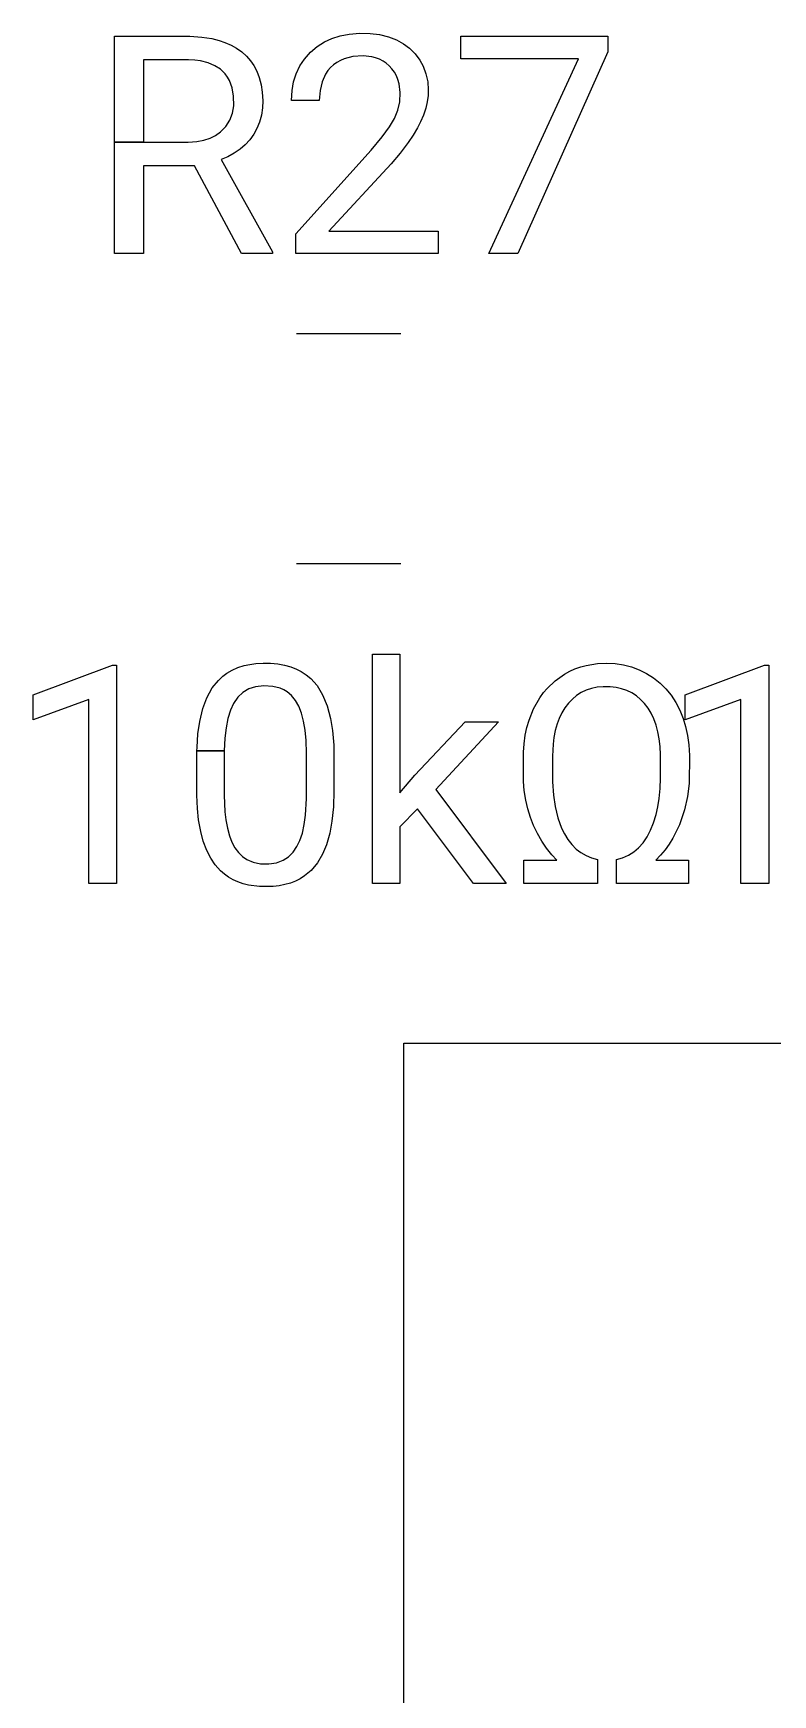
# Model space of a CAD drawing. Header units: inches. Extents: x 3.88 to 7.82, y -6.06 to -2.14.
# Drawn here: x 5.8294 to 5.9617, y -5.7543 to -5.4573 of the extents above; entities that cross this region are included whole.
import ezdxf

# ---------------------------------------------------------------- set-up
doc = ezdxf.new("R2010")
doc.units = ezdxf.units.IN
doc.header["$MEASUREMENT"] = 0
doc.layers.add('F.Silkscreen', color=41, linetype='CONTINUOUS', true_color=0xf2eda1)

msp = doc.modelspace()

# ---------------------------------------------------------------- linework, layer by layer
at = {"layer": 'F.Silkscreen', "linetype": 'CONTINUOUS'}
for p, q in [((5.84396, -5.46203), (5.84396, -5.45781)), ((5.84396, -5.45781), (5.85744, -5.45782)), ((5.85744, -5.45782), (5.85956, -5.45796)), ((5.85956, -5.45796), (5.86133, -5.45824)), ((5.86133, -5.45824), (5.86264, -5.45856)), ((5.86264, -5.45856), (5.8637, -5.45893)), ((5.88147, -5.45883), (5.88283, -5.4582)), ((5.88283, -5.4582), (5.88431, -5.45773)), ((5.88431, -5.45773), (5.88591, -5.45742)), ((5.88591, -5.45742), (5.88779, -5.45727)), ((5.88779, -5.45727), (5.88965, -5.45731)), ((5.88965, -5.45731), (5.89135, -5.45751)), ((5.89135, -5.45751), (5.89292, -5.45789)), ((5.89292, -5.45789), (5.89435, -5.45843)), ((5.89435, -5.45843), (5.89565, -5.45914)), ((5.90589, -5.46187), (5.90589, -5.45781)), ((5.90589, -5.45781), (5.93219, -5.45781)), ((5.93219, -5.45781), (5.93219, -5.46057)), ((5.8637, -5.45893), (5.86483, -5.45943)), ((5.86483, -5.45943), (5.86574, -5.45995)), ((5.86574, -5.45995), (5.86669, -5.46062)), ((5.86669, -5.46062), (5.86754, -5.46139)), ((5.86754, -5.46139), (5.86829, -5.46223)), ((5.8779, -5.46188), (5.87897, -5.46067)), ((5.87897, -5.46067), (5.88021, -5.45962)), ((5.88021, -5.45962), (5.88147, -5.45883)), ((5.88658, -5.46145), (5.88504, -5.46184)), ((5.88842, -5.46132), (5.88658, -5.46145)), ((5.88996, -5.46147), (5.88842, -5.46132)), ((5.89062, -5.46164), (5.88996, -5.46147)), ((5.89132, -5.46191), (5.89062, -5.46164)), ((5.89565, -5.45914), (5.89671, -5.45992)), ((5.89671, -5.45992), (5.89773, -5.46093)), ((5.89773, -5.46093), (5.89857, -5.46206)), ((5.93219, -5.46057), (5.91608, -5.49667)), ((5.84396, -5.47675), (5.84396, -5.46203)), ((5.8572, -5.46203), (5.84911, -5.46203)), ((5.84911, -5.46203), (5.84911, -5.47675)), ((5.85829, -5.46208), (5.8572, -5.46203)), ((5.8593, -5.46222), (5.85829, -5.46208)), ((5.86072, -5.46257), (5.8593, -5.46222)), ((5.86189, -5.46307), (5.86072, -5.46257)), ((5.86289, -5.46372), (5.86189, -5.46307)), ((5.86373, -5.46453), (5.86289, -5.46372)), ((5.86415, -5.4651), (5.86373, -5.46453)), ((5.86829, -5.46223), (5.86885, -5.46305)), ((5.86885, -5.46305), (5.86939, -5.46406)), ((5.86939, -5.46406), (5.86982, -5.46516)), ((5.87598, -5.46596), (5.87642, -5.46454)), ((5.87642, -5.46454), (5.8771, -5.46309)), ((5.8771, -5.46309), (5.8779, -5.46188)), ((5.8817, -5.46457), (5.88107, -5.46594)), ((5.88211, -5.46396), (5.8817, -5.46457)), ((5.88258, -5.46341), (5.88211, -5.46396)), ((5.88312, -5.46292), (5.88258, -5.46341)), ((5.88371, -5.46249), (5.88312, -5.46292)), ((5.88435, -5.46213), (5.88371, -5.46249)), ((5.88504, -5.46184), (5.88435, -5.46213)), ((5.89197, -5.46225), (5.89132, -5.46191)), ((5.89251, -5.46262), (5.89197, -5.46225)), ((5.89307, -5.46311), (5.89251, -5.46262)), ((5.89357, -5.46366), (5.89307, -5.46311)), ((5.894, -5.46425), (5.89357, -5.46366)), ((5.89435, -5.46489), (5.894, -5.46425)), ((5.89857, -5.46206), (5.89917, -5.46318)), ((5.89917, -5.46318), (5.89965, -5.46452)), ((5.89965, -5.46452), (5.89995, -5.46598)), ((5.92695, -5.46187), (5.90589, -5.46187)), ((5.91089, -5.49667), (5.92695, -5.46187)), ((5.86451, -5.46572), (5.86415, -5.4651)), ((5.865, -5.46703), (5.86451, -5.46572)), ((5.86525, -5.46852), (5.865, -5.46703)), ((5.86982, -5.46516), (5.87017, -5.4665)), ((5.87017, -5.4665), (5.87037, -5.46778)), ((5.87561, -5.46927), (5.87571, -5.46748)), ((5.87571, -5.46748), (5.87598, -5.46596)), ((5.8807, -5.4675), (5.88057, -5.46927)), ((5.88107, -5.46594), (5.8807, -5.4675)), ((5.89463, -5.46557), (5.89435, -5.46489)), ((5.89485, -5.46629), (5.89463, -5.46557)), ((5.89505, -5.46787), (5.89485, -5.46629)), ((5.89995, -5.46598), (5.90006, -5.4674)), ((5.90006, -5.4674), (5.90003, -5.46842)), ((5.86505, -5.47153), (5.86527, -5.47022)), ((5.86527, -5.47022), (5.86525, -5.46852)), ((5.87041, -5.47062), (5.87022, -5.47189)), ((5.87037, -5.46778), (5.87045, -5.46933)), ((5.87045, -5.46933), (5.87041, -5.47062)), ((5.88057, -5.46927), (5.87561, -5.46927)), ((5.89463, -5.47104), (5.89497, -5.46952)), ((5.89497, -5.46952), (5.89505, -5.46787)), ((5.89988, -5.46954), (5.8996, -5.47069)), ((5.90003, -5.46842), (5.89988, -5.46954)), ((5.86387, -5.47393), (5.86459, -5.4728)), ((5.86459, -5.4728), (5.86505, -5.47153)), ((5.86988, -5.47319), (5.86941, -5.47432)), ((5.87022, -5.47189), (5.86988, -5.47319)), ((5.89312, -5.47403), (5.89402, -5.47252)), ((5.89402, -5.47252), (5.89463, -5.47104)), ((5.89866, -5.47312), (5.89811, -5.47418)), ((5.89919, -5.47189), (5.89866, -5.47312)), ((5.8996, -5.47069), (5.89919, -5.47189)), ((5.85869, -5.47664), (5.85993, -5.4764)), ((5.85993, -5.4764), (5.86106, -5.47602)), ((5.86106, -5.47602), (5.86199, -5.47555)), ((5.86199, -5.47555), (5.86291, -5.4749)), ((5.86291, -5.4749), (5.86387, -5.47393)), ((5.86814, -5.4763), (5.86729, -5.47723)), ((5.86887, -5.4753), (5.86814, -5.4763)), ((5.86941, -5.47432), (5.86887, -5.4753)), ((5.88982, -5.47817), (5.89181, -5.47581)), ((5.89181, -5.47581), (5.89312, -5.47403)), ((5.89734, -5.47549), (5.89644, -5.47683)), ((5.89811, -5.47418), (5.89734, -5.47549)), ((5.84396, -5.49667), (5.84396, -5.47675)), ((5.84396, -5.47675), (5.84911, -5.47675)), ((5.84911, -5.47675), (5.84396, -5.47675)), ((5.84911, -5.47675), (5.85711, -5.47675)), ((5.85711, -5.47675), (5.85869, -5.47664)), ((5.86421, -5.47936), (5.86305, -5.47986)), ((5.86537, -5.47872), (5.86421, -5.47936)), ((5.86642, -5.47799), (5.86537, -5.47872)), ((5.86729, -5.47723), (5.86642, -5.47799)), ((5.87636, -5.49313), (5.88982, -5.47817)), ((5.89504, -5.47869), (5.89341, -5.48062)), ((5.89644, -5.47683), (5.89504, -5.47869)), ((5.85825, -5.48096), (5.84911, -5.48096)), ((5.84911, -5.48096), (5.84911, -5.49667)), ((5.86667, -5.49667), (5.85825, -5.48096)), ((5.86305, -5.47986), (5.87219, -5.49636)), ((5.89341, -5.48062), (5.8823, -5.49266)), ((5.87636, -5.49667), (5.87636, -5.49313)), ((5.8823, -5.49266), (5.90183, -5.49266)), ((5.90183, -5.49266), (5.90183, -5.49667)), ((5.84911, -5.49667), (5.84396, -5.49667)), ((5.87219, -5.49667), (5.86667, -5.49667)), ((5.87219, -5.49636), (5.87219, -5.49667)), ((5.90183, -5.49667), (5.87636, -5.49667)), ((5.91608, -5.49667), (5.91089, -5.49667)), ((5.87648, -5.51093), (5.89517, -5.51093)), ((5.87648, -5.55207), (5.89517, -5.55207)), ((5.89008, -5.60927), (5.89008, -5.56825)), ((5.89008, -5.56825), (5.895, -5.56825)), ((5.895, -5.56825), (5.895, -5.59305)), ((5.82941, -5.57553), (5.84358, -5.57022)), ((5.84358, -5.57022), (5.84433, -5.57022)), ((5.84433, -5.57022), (5.84433, -5.60927)), ((5.86406, -5.57166), (5.865, -5.57111)), ((5.865, -5.57111), (5.86603, -5.57066)), ((5.86603, -5.57066), (5.86713, -5.57031)), ((5.86713, -5.57031), (5.86813, -5.57009)), ((5.86813, -5.57009), (5.8692, -5.56994)), ((5.8692, -5.56994), (5.87052, -5.56987)), ((5.87052, -5.56987), (5.87187, -5.56989)), ((5.87187, -5.56989), (5.87315, -5.57)), ((5.87315, -5.57), (5.87435, -5.57022)), ((5.87435, -5.57022), (5.87547, -5.57052)), ((5.87547, -5.57052), (5.87651, -5.57093)), ((5.87651, -5.57093), (5.87734, -5.57135)), ((5.87734, -5.57135), (5.87823, -5.57194)), ((5.92439, -5.57186), (5.92538, -5.57132)), ((5.92538, -5.57132), (5.92628, -5.57091)), ((5.92628, -5.57091), (5.92734, -5.57053)), ((5.92734, -5.57053), (5.9283, -5.57027)), ((5.9283, -5.57027), (5.93031, -5.56994)), ((5.93031, -5.56994), (5.93189, -5.56986)), ((5.93189, -5.56986), (5.93345, -5.56994)), ((5.93345, -5.56994), (5.93496, -5.57016)), ((5.93496, -5.57016), (5.9364, -5.57052)), ((5.9364, -5.57052), (5.93778, -5.57104)), ((5.93778, -5.57104), (5.9391, -5.5717)), ((5.94602, -5.57553), (5.9602, -5.57022)), ((5.9602, -5.57022), (5.96094, -5.57022)), ((5.96094, -5.57022), (5.96094, -5.60927)), ((5.86092, -5.57515), (5.86143, -5.5743)), ((5.86143, -5.5743), (5.86252, -5.57294)), ((5.86252, -5.57294), (5.86332, -5.57221)), ((5.86332, -5.57221), (5.86406, -5.57166)), ((5.86799, -5.57447), (5.8669, -5.5751)), ((5.86914, -5.5741), (5.86799, -5.57447)), ((5.87067, -5.57392), (5.86914, -5.5741)), ((5.87227, -5.57402), (5.87067, -5.57392)), ((5.87358, -5.57436), (5.87227, -5.57402)), ((5.87421, -5.57464), (5.87358, -5.57436)), ((5.87823, -5.57194), (5.87904, -5.57262)), ((5.87904, -5.57262), (5.88016, -5.57388)), ((5.88016, -5.57388), (5.88069, -5.57467)), ((5.92068, -5.57514), (5.92133, -5.57437)), ((5.92133, -5.57437), (5.92276, -5.573)), ((5.92276, -5.573), (5.92439, -5.57186)), ((5.92925, -5.5744), (5.9283, -5.57472)), ((5.93026, -5.57419), (5.92925, -5.5744)), ((5.93133, -5.57409), (5.93026, -5.57419)), ((5.93258, -5.57409), (5.93133, -5.57409)), ((5.93364, -5.57421), (5.93258, -5.57409)), ((5.93463, -5.57443), (5.93364, -5.57421)), ((5.93557, -5.57475), (5.93463, -5.57443)), ((5.9391, -5.5717), (5.94035, -5.5725)), ((5.94035, -5.5725), (5.9415, -5.57342)), ((5.9415, -5.57342), (5.94254, -5.57446)), ((5.94254, -5.57446), (5.94348, -5.57562)), ((5.82941, -5.58002), (5.82941, -5.57553)), ((5.83937, -5.57636), (5.82941, -5.58002)), ((5.83937, -5.60927), (5.83937, -5.57636)), ((5.85976, -5.57796), (5.86046, -5.57607)), ((5.86046, -5.57607), (5.86092, -5.57515)), ((5.86523, -5.57706), (5.86467, -5.57829)), ((5.86599, -5.57596), (5.86523, -5.57706)), ((5.8669, -5.5751), (5.86599, -5.57596)), ((5.8748, -5.57498), (5.87421, -5.57464)), ((5.87562, -5.57567), (5.8748, -5.57498)), ((5.87633, -5.57653), (5.87562, -5.57567)), ((5.87691, -5.57756), (5.87633, -5.57653)), ((5.87739, -5.5788), (5.87691, -5.57756)), ((5.88069, -5.57467), (5.88116, -5.57554)), ((5.88116, -5.57554), (5.88197, -5.5775)), ((5.88197, -5.5775), (5.88257, -5.57978)), ((5.9189, -5.57801), (5.92001, -5.57607)), ((5.92001, -5.57607), (5.92068, -5.57514)), ((5.92513, -5.57702), (5.92449, -5.57785)), ((5.92583, -5.57628), (5.92513, -5.57702)), ((5.92659, -5.57566), (5.92583, -5.57628)), ((5.92742, -5.57513), (5.92659, -5.57566)), ((5.9283, -5.57472), (5.92742, -5.57513)), ((5.93645, -5.57518), (5.93557, -5.57475)), ((5.93727, -5.57571), (5.93645, -5.57518)), ((5.93803, -5.57634), (5.93727, -5.57571)), ((5.93873, -5.57708), (5.93803, -5.57634)), ((5.93937, -5.57791), (5.93873, -5.57708)), ((5.94348, -5.57562), (5.94431, -5.5769)), ((5.94431, -5.5769), (5.94503, -5.57829)), ((5.94602, -5.58002), (5.94602, -5.57553)), ((5.95598, -5.57636), (5.94602, -5.58002)), ((5.95598, -5.60927), (5.95598, -5.57636)), ((5.85887, -5.58252), (5.85919, -5.58032)), ((5.85919, -5.58032), (5.85976, -5.57796)), ((5.86423, -5.57974), (5.8639, -5.5814)), ((5.86467, -5.57829), (5.86423, -5.57974)), ((5.87777, -5.58023), (5.87739, -5.5788)), ((5.87804, -5.58186), (5.87777, -5.58023)), ((5.88257, -5.57978), (5.88292, -5.58191)), ((5.89764, -5.5899), (5.90665, -5.58037)), ((5.91264, -5.58037), (5.90142, -5.59246)), ((5.90665, -5.58037), (5.91264, -5.58037)), ((5.9177, -5.58135), (5.91809, -5.58003)), ((5.91809, -5.58003), (5.9189, -5.57801)), ((5.92345, -5.57978), (5.9231, -5.58074)), ((5.92393, -5.57877), (5.92345, -5.57978)), ((5.92449, -5.57785), (5.92393, -5.57877)), ((5.93992, -5.57883), (5.93937, -5.57791)), ((5.9404, -5.57984), (5.93992, -5.57883)), ((5.9408, -5.58094), (5.9404, -5.57984)), ((5.94503, -5.57829), (5.94563, -5.57977)), ((5.94563, -5.57977), (5.94608, -5.58119)), ((5.8587, -5.58494), (5.85887, -5.58252)), ((5.86368, -5.58328), (5.86358, -5.58557)), ((5.8639, -5.5814), (5.86368, -5.58328)), ((5.87821, -5.5837), (5.87804, -5.58186)), ((5.88292, -5.58191), (5.88314, -5.5845)), ((5.91718, -5.58431), (5.9174, -5.58273)), ((5.9174, -5.58273), (5.9177, -5.58135)), ((5.92252, -5.58316), (5.92237, -5.58433)), ((5.92277, -5.58191), (5.92252, -5.58316)), ((5.9231, -5.58074), (5.92277, -5.58191)), ((5.94111, -5.58213), (5.9408, -5.58094)), ((5.94135, -5.58342), (5.94111, -5.58213)), ((5.9415, -5.58479), (5.94135, -5.58342)), ((5.94608, -5.58119), (5.94643, -5.5828)), ((5.94643, -5.5828), (5.94666, -5.58449)), ((5.85866, -5.59337), (5.85869, -5.58557)), ((5.85869, -5.58557), (5.8587, -5.58494)), ((5.85869, -5.58557), (5.86358, -5.58557)), ((5.86358, -5.58557), (5.85869, -5.58557)), ((5.86358, -5.58557), (5.86358, -5.59348)), ((5.87827, -5.58593), (5.87821, -5.5837)), ((5.87827, -5.59404), (5.87827, -5.58593)), ((5.88314, -5.5845), (5.88319, -5.58628)), ((5.88319, -5.58628), (5.88319, -5.5927)), ((5.91707, -5.5858), (5.91718, -5.58431)), ((5.91708, -5.59104), (5.91707, -5.5858)), ((5.92237, -5.58433), (5.92225, -5.58649)), ((5.92225, -5.58649), (5.92226, -5.59108)), ((5.94157, -5.58626), (5.9415, -5.58479)), ((5.94157, -5.59041), (5.94157, -5.58626)), ((5.94666, -5.58449), (5.94677, -5.5864)), ((5.94677, -5.5864), (5.94672, -5.59136)), ((5.895, -5.59305), (5.89764, -5.5899)), ((5.91722, -5.59264), (5.91708, -5.59104)), ((5.92226, -5.59108), (5.92243, -5.59348)), ((5.94133, -5.59407), (5.9415, -5.5923)), ((5.9415, -5.5923), (5.94157, -5.59041)), ((5.94672, -5.59136), (5.94644, -5.59372)), ((5.85867, -5.59348), (5.85866, -5.59337)), ((5.85877, -5.59583), (5.85867, -5.59348)), ((5.86358, -5.59348), (5.8637, -5.59643)), ((5.87811, -5.59703), (5.87827, -5.59404)), ((5.88319, -5.5927), (5.8831, -5.59554)), ((5.90142, -5.59246), (5.91398, -5.60927)), ((5.91749, -5.59436), (5.91722, -5.59264)), ((5.91786, -5.59593), (5.91749, -5.59436)), ((5.92243, -5.59348), (5.92273, -5.59552)), ((5.9411, -5.59556), (5.94133, -5.59407)), ((5.94644, -5.59372), (5.9459, -5.59606)), ((5.85898, -5.59787), (5.85877, -5.59583)), ((5.85936, -5.59995), (5.85898, -5.59787)), ((5.8637, -5.59643), (5.86387, -5.5979)), ((5.86387, -5.5979), (5.86414, -5.59938)), ((5.87787, -5.59872), (5.87811, -5.59703)), ((5.88284, -5.59813), (5.88245, -5.60025)), ((5.8831, -5.59554), (5.88284, -5.59813)), ((5.89811, -5.59589), (5.895, -5.59911)), ((5.90815, -5.60927), (5.89811, -5.59589)), ((5.91834, -5.59748), (5.91786, -5.59593)), ((5.91888, -5.59888), (5.91834, -5.59748)), ((5.92273, -5.59552), (5.92323, -5.59754)), ((5.92323, -5.59754), (5.9239, -5.59936)), ((5.94035, -5.59839), (5.94079, -5.59695)), ((5.94079, -5.59695), (5.9411, -5.59556)), ((5.94549, -5.59735), (5.94496, -5.59875)), ((5.9459, -5.59606), (5.94549, -5.59735)), ((5.85981, -5.60166), (5.85936, -5.59995)), ((5.86414, -5.59938), (5.8645, -5.60071)), ((5.8645, -5.60071), (5.86495, -5.60187)), ((5.87711, -5.60154), (5.87754, -5.60023)), ((5.87754, -5.60023), (5.87787, -5.59872)), ((5.88245, -5.60025), (5.88186, -5.60233)), ((5.895, -5.59911), (5.895, -5.60927)), ((5.91957, -5.60033), (5.91888, -5.59888)), ((5.92034, -5.60168), (5.91957, -5.60033)), ((5.9239, -5.59936), (5.9244, -5.60038)), ((5.9244, -5.60038), (5.92503, -5.60141)), ((5.93846, -5.60196), (5.93918, -5.60091)), ((5.93918, -5.60091), (5.93982, -5.59972)), ((5.93982, -5.59972), (5.94035, -5.59839)), ((5.9438, -5.60113), (5.94313, -5.60222)), ((5.94441, -5.59998), (5.9438, -5.60113)), ((5.94496, -5.59875), (5.94441, -5.59998)), ((5.86046, -5.60337), (5.85981, -5.60166)), ((5.86115, -5.60474), (5.86046, -5.60337)), ((5.86495, -5.60187), (5.86549, -5.60287)), ((5.86549, -5.60287), (5.86611, -5.60372)), ((5.86611, -5.60372), (5.86683, -5.60442)), ((5.87505, -5.60449), (5.87588, -5.60367)), ((5.87588, -5.60367), (5.87658, -5.60266)), ((5.87658, -5.60266), (5.87711, -5.60154)), ((5.88116, -5.60399), (5.88024, -5.60557)), ((5.88186, -5.60233), (5.88116, -5.60399)), ((5.92119, -5.60294), (5.92034, -5.60168)), ((5.92213, -5.60411), (5.92119, -5.60294)), ((5.92307, -5.6051), (5.92213, -5.60411)), ((5.92503, -5.60141), (5.92573, -5.60231)), ((5.92573, -5.60231), (5.9265, -5.60309)), ((5.9265, -5.60309), (5.92735, -5.60374)), ((5.92735, -5.60374), (5.92827, -5.60427)), ((5.92827, -5.60427), (5.92925, -5.60467)), ((5.93481, -5.60464), (5.93584, -5.6042)), ((5.93584, -5.6042), (5.93679, -5.6036)), ((5.93679, -5.6036), (5.93766, -5.60286)), ((5.93766, -5.60286), (5.93846, -5.60196)), ((5.9416, -5.6042), (5.94075, -5.6051)), ((5.9424, -5.60325), (5.9416, -5.6042)), ((5.94313, -5.60222), (5.9424, -5.60325)), ((5.86196, -5.60594), (5.86115, -5.60474)), ((5.8629, -5.60699), (5.86196, -5.60594)), ((5.86359, -5.60759), (5.8629, -5.60699)), ((5.86683, -5.60442), (5.86764, -5.60497)), ((5.86764, -5.60497), (5.86874, -5.60545)), ((5.86874, -5.60545), (5.87008, -5.60572)), ((5.87008, -5.60572), (5.87154, -5.60575)), ((5.87154, -5.60575), (5.87289, -5.60554)), ((5.87289, -5.60554), (5.87409, -5.6051)), ((5.87409, -5.6051), (5.87505, -5.60449)), ((5.87912, -5.60691), (5.87794, -5.6079)), ((5.88024, -5.60557), (5.87912, -5.60691)), ((5.91717, -5.60927), (5.91717, -5.6051)), ((5.91717, -5.6051), (5.92307, -5.6051)), ((5.92925, -5.60467), (5.93031, -5.60494)), ((5.93031, -5.60494), (5.93031, -5.60927)), ((5.9337, -5.60494), (5.93481, -5.60464)), ((5.9337, -5.60927), (5.9337, -5.60494)), ((5.94075, -5.6051), (5.94661, -5.6051)), ((5.94661, -5.6051), (5.94661, -5.60927)), ((5.84433, -5.60927), (5.83937, -5.60927)), ((5.86434, -5.60813), (5.86359, -5.60759)), ((5.86515, -5.60859), (5.86434, -5.60813)), ((5.86601, -5.60897), (5.86515, -5.60859)), ((5.86693, -5.60929), (5.86601, -5.60897)), ((5.86791, -5.60953), (5.86693, -5.60929)), ((5.86985, -5.60979), (5.86791, -5.60953)), ((5.87118, -5.60982), (5.86985, -5.60979)), ((5.87232, -5.60977), (5.87118, -5.60982)), ((5.87341, -5.60965), (5.87232, -5.60977)), ((5.87443, -5.60945), (5.87341, -5.60965)), ((5.87539, -5.60917), (5.87443, -5.60945)), ((5.8763, -5.60883), (5.87539, -5.60917)), ((5.87715, -5.6084), (5.8763, -5.60883)), ((5.87794, -5.6079), (5.87715, -5.6084)), ((5.895, -5.60927), (5.89008, -5.60927)), ((5.91398, -5.60927), (5.90815, -5.60927)), ((5.93031, -5.60927), (5.91717, -5.60927)), ((5.94661, -5.60927), (5.9337, -5.60927)), ((5.96094, -5.60927), (5.95598, -5.60927)), ((5.89567, -5.6378), (6.1122, -5.63779)), ((5.89567, -6.06299), (5.89567, -5.6378))]:
    msp.add_line(p, q, dxfattribs=at)

doc.saveas('drawing.dxf')
